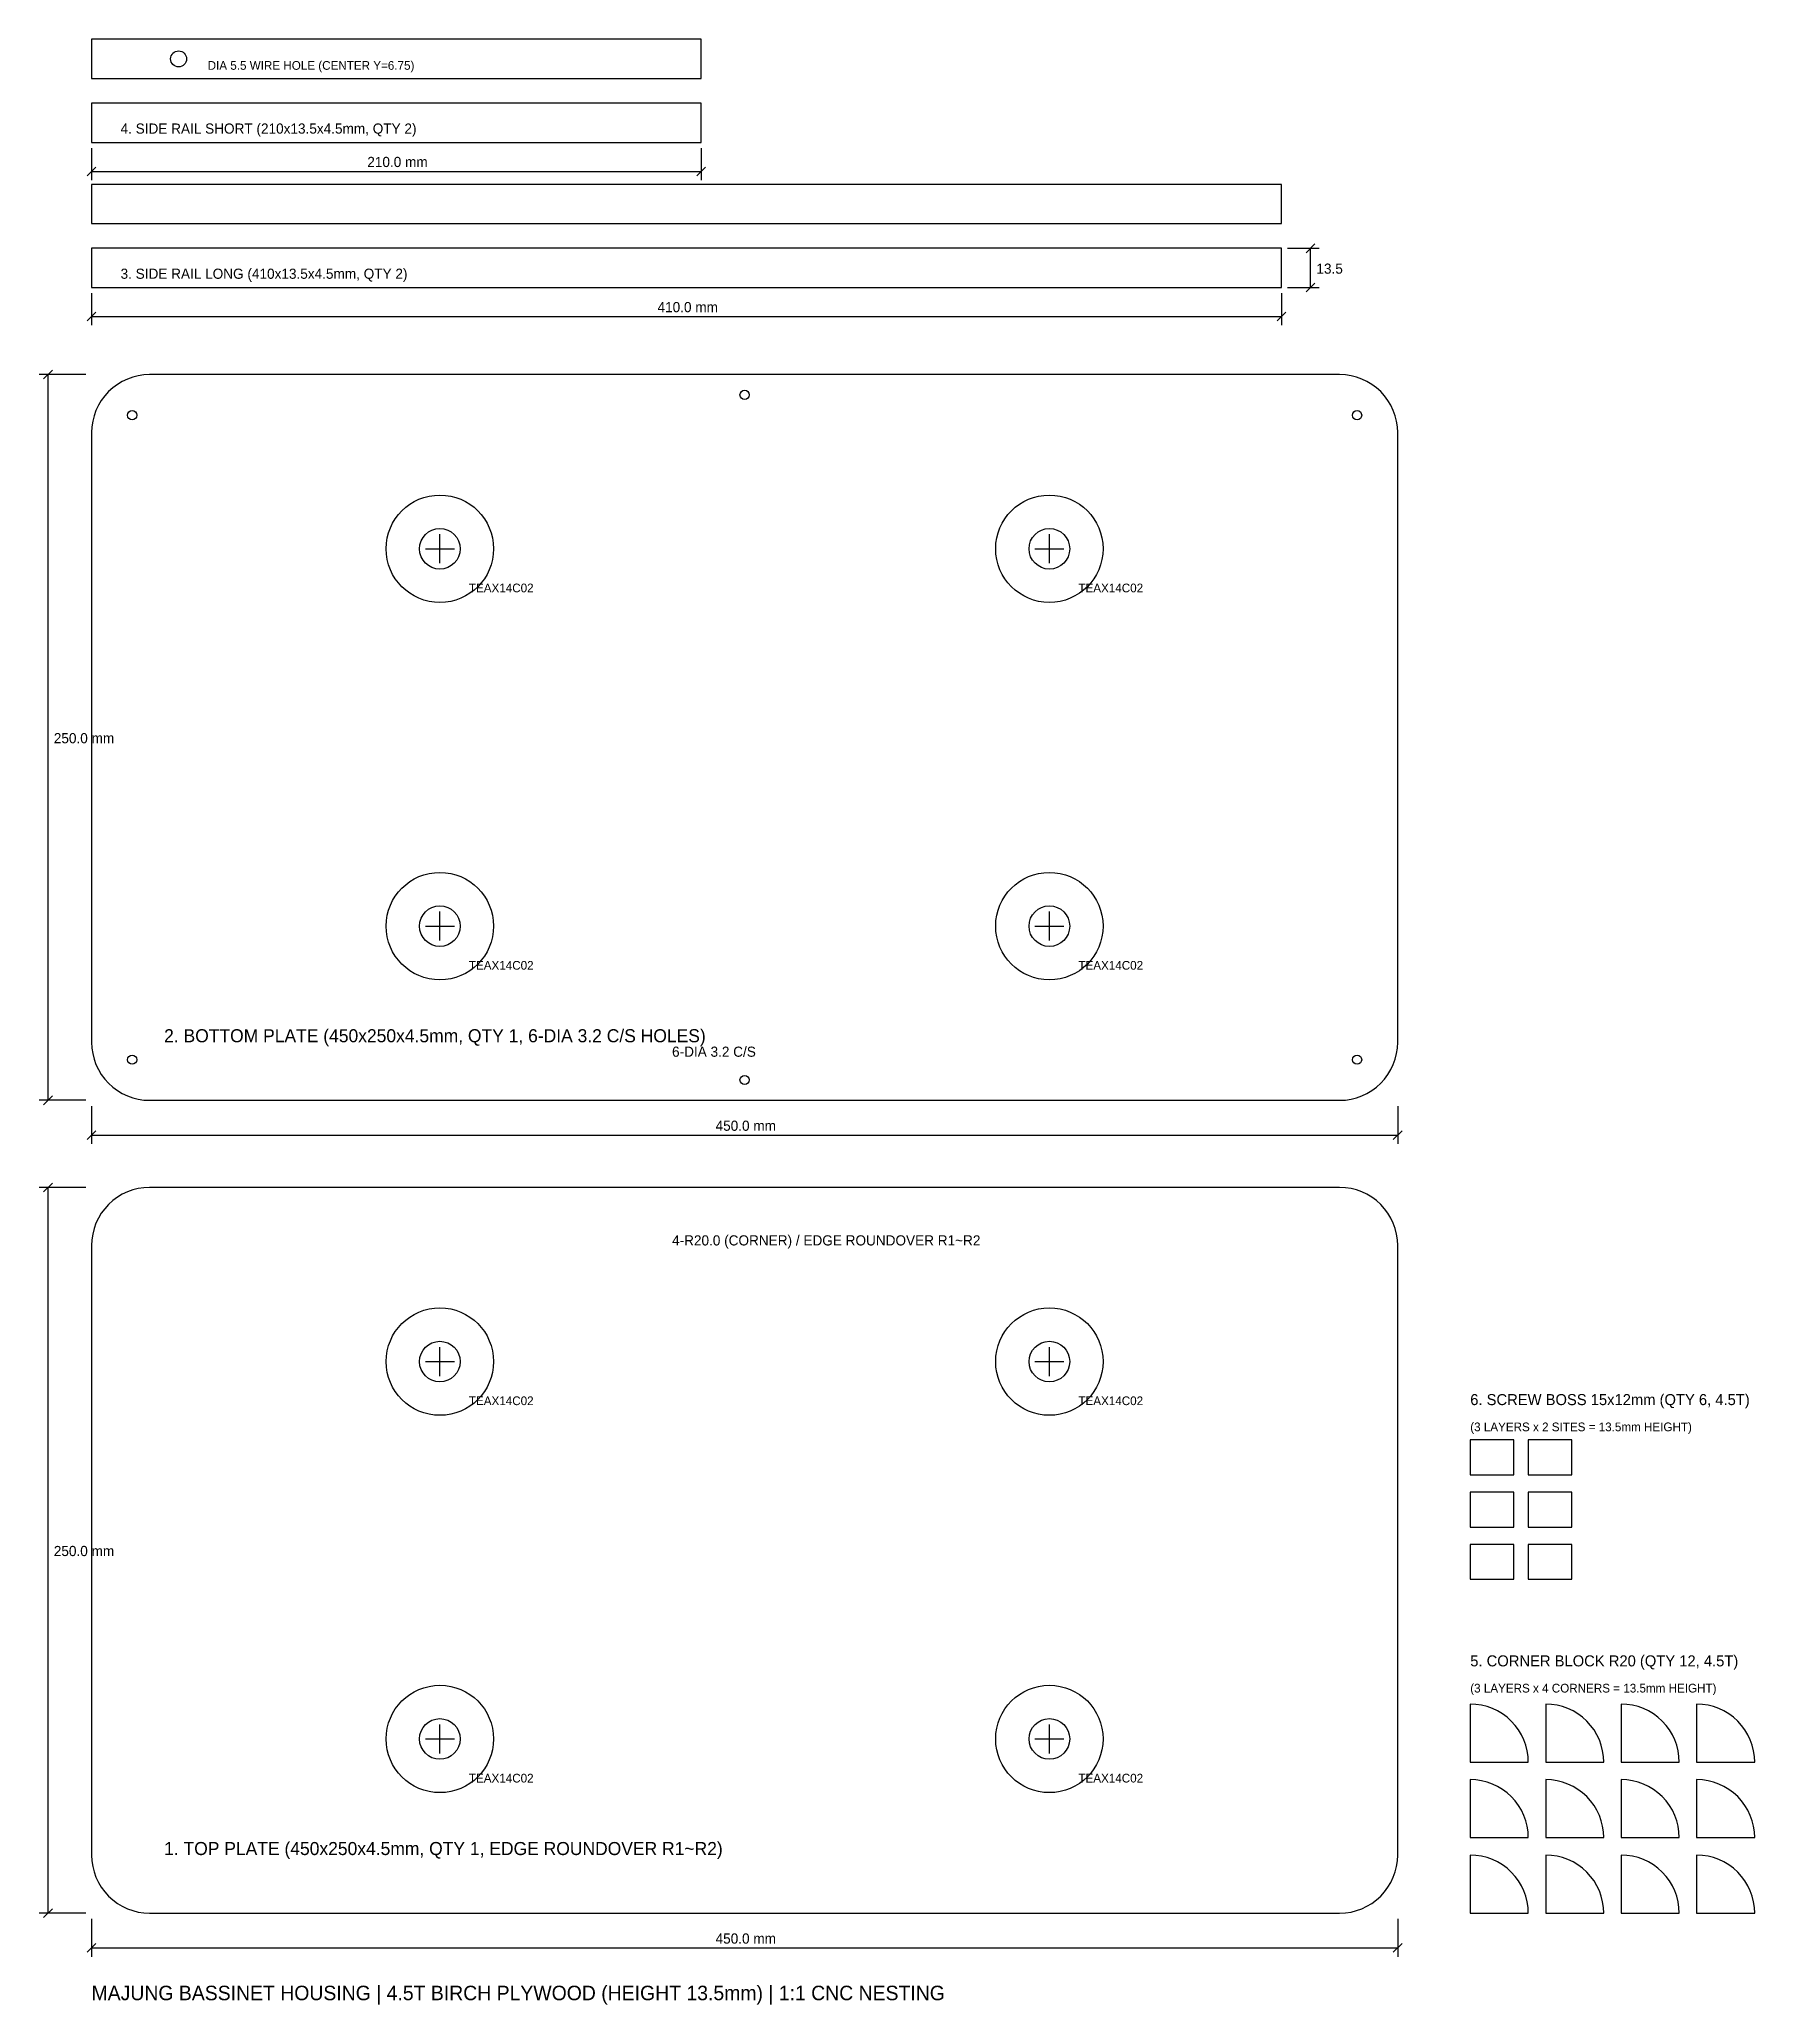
# Model space of a CAD drawing. Header units: millimetres. Extents: x -18 to 573, y -32 to 646.
import ezdxf

# ---------------------------------------------------------------- set-up
doc = ezdxf.new("R2010")
doc.units = ezdxf.units.MM
for name, color, linetype in [('CUT', 4, 'Continuous'), ('DIM', 3, 'Continuous'), ('HOLE', 1, 'Continuous'), ('INFO', 3, 'Continuous'), ('TEXT', 7, 'Continuous')]:
    doc.layers.add(name, color=color, linetype=linetype)

msp = doc.modelspace()

# ---------------------------------------------------------------- linework, layer by layer
at = {"layer": 'CUT'}
for points in [[(0, 632), (210, 632), (210, 645.5), (0, 645.5)], [(0, 610), (210, 610), (210, 623.5), (0, 623.5)], [(0, 582), (410, 582), (410, 595.5), (0, 595.5)], [(0, 560), (410, 560), (410, 573.5), (0, 573.5)], [(475, 151), (490, 151), (490, 163), (475, 163)], [(495, 151), (510, 151), (510, 163), (495, 163)], [(475, 133), (490, 133), (490, 145), (475, 145)], [(495, 133), (510, 133), (510, 145), (495, 145)], [(475, 115), (490, 115), (490, 127), (475, 127)], [(495, 115), (510, 115), (510, 127), (495, 127)]]:
    msp.add_lwpolyline(points, close=True, dxfattribs=at)
for points in [[(20, 280), (430, 280, 0.414214), (450, 300), (450, 510, 0.414214), (430, 530), (20, 530, 0.414214), (0, 510), (0, 300, 0.414214)], [(20, 0), (430, 0, 0.414214), (450, 20), (450, 230, 0.414214), (430, 250), (20, 250, 0.414214), (0, 230), (0, 20, 0.414214)], [(475, 52), (495, 52, 0.414214), (475, 72)], [(501, 52), (521, 52, 0.414214), (501, 72)], [(527, 52), (547, 52, 0.414214), (527, 72)], [(553, 52), (573, 52, 0.414214), (553, 72)], [(475, 26), (495, 26, 0.414214), (475, 46)], [(501, 26), (521, 26, 0.414214), (501, 46)], [(527, 26), (547, 26, 0.414214), (527, 46)], [(553, 26), (573, 26, 0.414214), (553, 46)], [(475, 0), (495, 0, 0.414214), (475, 20)], [(501, 0), (521, 0, 0.414214), (501, 20)], [(527, 0), (547, 0, 0.414214), (527, 20)], [(553, 0), (573, 0, 0.414214), (553, 20)]]:
    msp.add_lwpolyline(points, format="xyb", close=True, dxfattribs=at)
at = {"layer": 'DIM'}
for p, q in [((0, 608), (0, 597)), ((210, 608), (210, 597)), ((-1.5, 598.5), (1.5, 601.5)), ((0, 600), (210, 600)), ((208.5, 598.5), (211.5, 601.5)), ((412, 573.5), (423, 573.5)), ((418.5, 572), (421.5, 575)), ((420, 560), (420, 573.5)), ((0, 558), (0, 547)), ((410, 558), (410, 547)), ((412, 560), (423, 560)), ((418.5, 558.5), (421.5, 561.5)), ((-1.5, 548.5), (1.5, 551.5)), ((0, 550), (410, 550)), ((408.5, 548.5), (411.5, 551.5)), ((-2, 530), (-18, 530)), ((-16.5, 528.5), (-13.5, 531.5)), ((-15, 280), (-15, 530)), ((-2, 280), (-18, 280)), ((-16.5, 278.5), (-13.5, 281.5)), ((0, 278), (0, 265)), ((450, 278), (450, 265)), ((-1.5, 266.5), (1.5, 269.5)), ((0, 268), (450, 268)), ((448.5, 266.5), (451.5, 269.5)), ((-16.5, 248.5), (-13.5, 251.5)), ((-2, 250), (-18, 250)), ((-15, 0), (-15, 250)), ((-2, 0), (-18, 0)), ((-16.5, -1.5), (-13.5, 1.5)), ((0, -2), (0, -15)), ((450, -2), (450, -15)), ((-1.5, -13.5), (1.5, -10.5)), ((0, -12), (450, -12)), ((448.5, -13.5), (451.5, -10.5))]:
    msp.add_line(p, q, dxfattribs=at)
at = {"layer": 'HOLE'}
for centre, radius in [((30, 638.75), 2.75), ((225, 523), 1.6), ((14, 516), 1.6), ((436, 516), 1.6), ((14, 294), 1.6), ((436, 294), 1.6), ((225, 287), 1.6)]:
    msp.add_circle(centre, radius, dxfattribs=at)
at = {"layer": 'INFO', "color": 3}
for p, q in [((120, 465), (120, 475)), ((330, 465), (330, 475)), ((115, 470), (125, 470)), ((325, 470), (335, 470)), ((115, 340), (125, 340)), ((120, 335), (120, 345)), ((325, 340), (335, 340)), ((330, 335), (330, 345)), ((115, 190), (125, 190)), ((120, 185), (120, 195)), ((325, 190), (335, 190)), ((330, 185), (330, 195)), ((120, 55), (120, 65)), ((330, 55), (330, 65)), ((115, 60), (125, 60)), ((325, 60), (335, 60))]:
    msp.add_line(p, q, dxfattribs=at)
for centre in [(120, 470), (330, 470), (120, 340), (330, 340), (120, 190), (330, 190), (120, 60), (330, 60)]:
    msp.add_circle(centre, 18.5, dxfattribs=at)
at = {"layer": 'INFO', "color": 4}
for centre in [(120, 470), (330, 470), (120, 340), (330, 340), (120, 190), (330, 190), (120, 60), (330, 60)]:
    msp.add_circle(centre, 7, dxfattribs=at)

# ---------------------------------------------------------------- texts
at = {"layer": 'DIM'}
for s, height, p in [('DIA 5.5 WIRE HOLE (CENTER Y=6.75)', 3, (40, 635)), ('210.0 mm', 3.5, (95, 601.5)), ('13.5', 3.5, (422, 564.75)), ('410.0 mm', 3.5, (195, 551.5)), ('250.0 mm', 3.5, (-13, 403)), ('6-DIA 3.2 C/S', 3.5, (200, 295)), ('450.0 mm', 3.5, (215, 269.5)), ('4-R20.0 (CORNER) / EDGE ROUNDOVER R1~R2', 3.5, (200, 230)), ('(3 LAYERS x 2 SITES = 13.5mm HEIGHT)', 3, (475, 166)), ('250.0 mm', 3.5, (-13, 123)), ('(3 LAYERS x 4 CORNERS = 13.5mm HEIGHT)', 3, (475, 76)), ('450.0 mm', 3.5, (215, -10.5))]:
    msp.add_text(s, height=height, dxfattribs=at).set_placement(p)
at = {"layer": 'INFO', "color": 3}
for p in [(130, 455), (340, 455), (130, 325), (340, 325), (130, 175), (340, 175), (130, 45), (340, 45)]:
    msp.add_text('TEAX14C02', height=3, dxfattribs=at).set_placement(p)
at = {"layer": 'TEXT'}
for s, height, p in [('4. SIDE RAIL SHORT (210x13.5x4.5mm, QTY 2)', 3.5, (10, 613)), ('3. SIDE RAIL LONG (410x13.5x4.5mm, QTY 2)', 3.5, (10, 563)), ('2. BOTTOM PLATE (450x250x4.5mm, QTY 1, 6-DIA 3.2 C/S HOLES)', 4.5, (25, 300)), ('6. SCREW BOSS 15x12mm (QTY 6, 4.5T)', 3.8, (475, 175)), ('5. CORNER BLOCK R20 (QTY 12, 4.5T)', 3.8, (475, 85)), ('1. TOP PLATE (450x250x4.5mm, QTY 1, EDGE ROUNDOVER R1~R2)', 4.5, (25, 20)), ('MAJUNG BASSINET HOUSING | 4.5T BIRCH PLYWOOD (HEIGHT 13.5mm) | 1:1 CNC NESTING', 5, (0, -30))]:
    msp.add_text(s, height=height, dxfattribs=at).set_placement(p)

doc.saveas('drawing.dxf')
